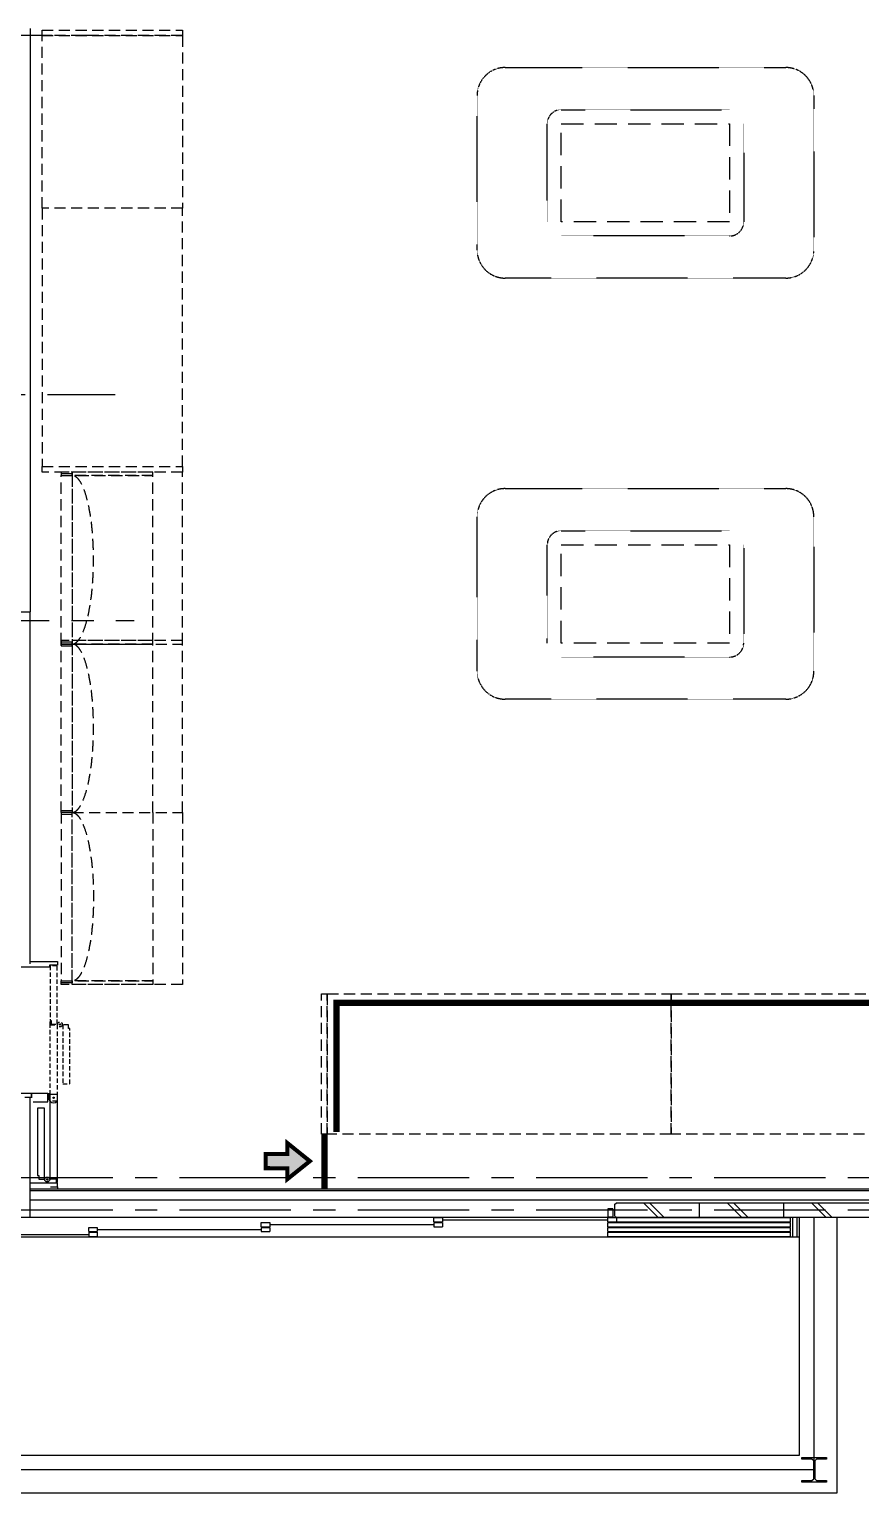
# Model space of a CAD drawing. Extents: x -119186 to 98821, y 1814 to 147180.
# Drawn here: x 31935 to 37861, y 18920 to 29347 of the extents above; entities that cross this region are included whole.
import ezdxf

# ---------------------------------------------------------------- set-up
doc = ezdxf.new("R2010")
doc.units = 0
doc.header["$LTSCALE"] = 12.7
doc.header["$MEASUREMENT"] = 0
for name, pattern in [('CENTER', [2, 1.25, -0.25, 0.25, -0.25]), ('DASHED', [0.75, 0.5, -0.25]), ('HIDDEN', [4.724409, 3.149606, -1.574803]), ('HIDDEN2', [0.1875, 0.125, -0.0625])]:
    doc.linetypes.add(name, pattern=pattern)
doc.layers.get('0').update_dxf_attribs({"linetype": 'CONTINUOUS'})
for name, color, linetype in [('A_内装凡例', 7, 'CONTINUOUS'), ('A_建築（下図）', 8, 'CONTINUOUS'), ('A_建築（什器）', 8, 'CONTINUOUS'), ('A_建築（建具）', 2, 'CONTINUOUS'), ('A_建築（新設・仕上げ）', 2, 'CONTINUOUS'), ('A_建築（軽鉄下地）', 8, 'CONTINUOUS'), ('A_通り芯', 8, 'CENTER')]:
    doc.layers.add(name, color=color, linetype=linetype)

msp = doc.modelspace()

# ---------------------------------------------------------------- hatches: boundary and pattern name
at = {"layer": 'A_内装凡例', "true_color": 0xffbf00}
h = msp.add_hatch(color=40, dxfattribs=at)
h.dxf.hatch_style = 1
h.paths.add_polyline_path([(33774.99, 21154.03), (33774.99, 21230.84), (33619.97, 21232.08), (33619.97, 21282.37), (33935.23, 21282.37)])
h.paths.add_polyline_path([(33619.97, 21282.37), (33619.97, 21332.66), (33774.99, 21332.66), (33774.99, 21410.71), (33935.23, 21282.37)])

# ---------------------------------------------------------------- linework, layer by layer
at = {"color": 8}
msp.add_lwpolyline([(32068.63, 21763.87), (32080.63, 21763.87), (32068.63, 21751.87)], dxfattribs=at)
for centre in [(32153.63, 22256.18), (32108.63, 21733.87)]:
    msp.add_circle(centre, 5, dxfattribs=at)
msp.add_arc((32108.63, 21733.87), 35.36, 135, 315, dxfattribs=at)
at = {"layer": 'A_内装凡例', "color": 6, "linetype": 'HIDDEN', "ltscale": 5, "true_color": 0xff00ff, "const_width": 45.71}
msp.add_lwpolyline([(34123.98, 21489.8), (34123.98, 22410.14), (57318.74, 22410.14), (57318.74, 21474.06)], dxfattribs=at)
at = {"layer": 'A_内装凡例', "color": 40, "true_color": 0xffbf00, "const_width": 45.71}
msp.add_lwpolyline([(34039.88, 21082.64), (34039.88, 21474.37)], dxfattribs=at)
at = {"layer": 'A_内装凡例', "color": 40, "true_color": 0xffbf00, "const_width": 29.26}
msp.add_lwpolyline([(33619.97, 21332.66), (33619.97, 21232.08), (33774.99, 21230.84), (33774.99, 21154.03), (33935.23, 21282.37), (33774.99, 21410.71), (33774.99, 21332.66)], close=True, dxfattribs=at)
at = {"layer": 'A_建築（下図）', "color": 8, "linetype": 'Continuous'}
for p, q in [((36109.13, 20974.64), (36117.13, 20982.64)), ((36109.13, 20890.64), (36109.13, 20974.64)), ((59009.13, 20982.64), (36117.13, 20982.64)), ((36313.91, 20982.64), (36413.91, 20882.64)), ((36358.24, 20982.64), (36458.24, 20882.64)), ((36709.13, 20982.64), (36709.13, 20882.64)), ((36911.45, 20982.64), (37011.45, 20882.64)), ((36955.78, 20982.64), (37055.78, 20882.64)), ((37309.13, 20982.64), (37309.13, 20882.64)), ((37511.45, 20982.64), (37611.45, 20882.64)), ((37555.78, 20982.64), (37655.78, 20882.64)), ((31129.13, 20882.64), (36059.13, 20882.64)), ((34819.13, 20850.14), (34819.13, 20880.14)), ((34819.13, 20880.14), (34879.13, 20880.14)), ((34879.13, 20880.14), (34879.13, 20850.14)), ((34879.13, 20865.14), (36059.13, 20865.14)), ((36059.13, 20942.64), (36059.13, 20882.64)), ((36094.13, 20942.64), (36059.13, 20942.64)), ((36094.13, 20882.64), (36059.13, 20882.64)), ((36059.13, 20850.14), (36059.13, 20880.14)), ((36059.13, 20880.14), (36119.13, 20880.14)), ((36094.13, 20942.64), (36094.13, 20882.64)), ((36109.13, 20890.64), (36117.13, 20882.64)), ((36117.13, 20882.64), (59009.13, 20882.64)), ((36119.13, 20880.14), (36119.13, 20850.14)), ((37374.13, 20882.64), (37374.13, 20742.64)), ((37404.13, 20882.64), (37404.13, 20742.64)), ((37424.13, 19187.64), (37424.13, 20882.64)), ((37692.13, 18919.64), (37692.13, 20882.64)), ((31189.13, 20760.14), (32359.13, 20760.14)), ((32359.13, 20780.14), (32359.13, 20810.14)), ((32359.13, 20810.14), (32419.13, 20810.14)), ((32359.13, 20780.14), (32419.13, 20780.14)), ((32359.13, 20775.14), (32359.13, 20745.14)), ((32359.13, 20775.14), (32419.13, 20775.14)), ((32419.13, 20810.14), (32419.13, 20780.14)), ((32419.13, 20795.14), (33589.13, 20795.14)), ((32419.13, 20775.14), (32419.13, 20745.14)), ((33589.13, 20815.14), (33589.13, 20845.14)), ((33589.13, 20845.14), (33649.13, 20845.14)), ((33589.13, 20815.14), (33649.13, 20815.14)), ((33589.13, 20810.14), (33589.13, 20780.14)), ((33589.13, 20810.14), (33649.13, 20810.14)), ((33589.13, 20780.14), (33649.13, 20780.14)), ((33649.13, 20845.14), (33649.13, 20815.14)), ((33649.13, 20830.14), (34819.13, 20830.14)), ((33649.13, 20810.14), (33649.13, 20780.14)), ((34819.13, 20850.14), (34879.13, 20850.14)), ((34819.13, 20845.14), (34819.13, 20815.14)), ((34819.13, 20845.14), (34879.13, 20845.14)), ((34819.13, 20815.14), (34879.13, 20815.14)), ((34879.13, 20845.14), (34879.13, 20815.14)), ((36059.13, 20850.14), (36119.13, 20850.14)), ((31129.13, 20742.64), (37424.13, 20742.64)), ((32359.13, 20745.14), (32419.13, 20745.14)), ((37374.13, 20742.64), (37404.13, 20742.64)), ((28714.13, 19187.64), (37424.13, 19187.64)), ((28446.13, 18919.64), (37692.13, 18919.64))]:
    msp.add_line(p, q, dxfattribs=at)
at = {"layer": 'A_建築（下図）', "color": 8}
for p, q in [((36119.13, 20880.14), (37359.13, 20880.14)), ((37359.13, 20850.14), (37359.13, 20880.14)), ((37529.13, 19082.64), (37529.13, 20882.64)), ((36059.13, 20815.14), (36059.13, 20845.14)), ((36059.13, 20845.14), (37359.13, 20845.14)), ((36059.13, 20815.14), (37359.13, 20815.14)), ((36059.13, 20780.14), (36059.13, 20810.14)), ((36059.13, 20810.14), (37359.13, 20810.14)), ((36059.13, 20780.14), (37359.13, 20780.14)), ((36059.13, 20745.14), (36059.13, 20775.14)), ((36059.13, 20775.14), (37359.13, 20775.14)), ((36119.13, 20850.14), (37359.13, 20850.14)), ((37359.13, 20815.14), (37359.13, 20845.14)), ((37359.13, 20780.14), (37359.13, 20810.14)), ((37359.13, 20745.14), (37359.13, 20775.14)), ((36059.13, 20745.14), (37359.13, 20745.14)), ((37529.13, 19082.64), (28609.13, 19082.64))]:
    msp.add_line(p, q, dxfattribs=at)
at = {"layer": 'A_建築（下図）', "color": 8, "linetype": 'Continuous', "flags": 128}
msp.add_lwpolyline([(37441.63, 18995.14), (37441.63, 19006.14), (37512.38, 19006.14), (37525.38, 19019.14), (37525.38, 19146.14), (37512.38, 19159.14), (37441.63, 19159.14), (37441.63, 19170.14), (37616.63, 19170.14), (37616.63, 19159.14), (37545.88, 19159.14), (37532.88, 19146.14), (37532.88, 19019.14), (37545.88, 19006.14), (37616.63, 19006.14), (37616.63, 18995.14), (37441.63, 18995.14)], close=True, dxfattribs=at)
at = {"layer": 'A_建築（什器）', "color": 8, "linetype": 'HIDDEN2', "lineweight": 25, "transparency": 33554687}
for p, q in [((35326.65, 29074.22), (37326.65, 29074.22)), ((35126.65, 27774.22), (35126.65, 28874.22)), ((37526.65, 28874.22), (37526.65, 27774.22)), ((35726.65, 28774.22), (36926.65, 28774.22)), ((35626.65, 27974.22), (35626.65, 28674.22)), ((37026.65, 28674.22), (37026.65, 27974.22)), ((36926.65, 27874.22), (35726.65, 27874.22)), ((37326.65, 27574.22), (35326.65, 27574.22)), ((35326.65, 26074.04), (37326.65, 26074.04)), ((35126.65, 24774.04), (35126.65, 25874.04)), ((37526.65, 25874.04), (37526.65, 24774.04)), ((35726.65, 25774.04), (36926.65, 25774.04)), ((35626.65, 24974.04), (35626.65, 25674.04)), ((37026.65, 25674.04), (37026.65, 24974.04)), ((36926.65, 24874.04), (35726.65, 24874.04)), ((37326.65, 24574.04), (35326.65, 24574.04))]:
    msp.add_line(p, q, dxfattribs=at)
at = {"layer": 'A_建築（什器）', "color": 8, "linetype": 'HIDDEN2', "lineweight": 25, "ltscale": 100, "transparency": 33554687}
for p, q in [((35726.65, 28674.22), (36926.65, 28674.22)), ((35726.65, 27974.22), (35726.65, 28674.22)), ((36926.65, 28674.22), (36926.65, 27974.22)), ((36926.65, 27974.22), (35726.65, 27974.22)), ((35726.65, 25674.04), (36926.65, 25674.04)), ((35726.65, 24974.04), (35726.65, 25674.04)), ((36926.65, 25674.04), (36926.65, 24974.04)), ((36926.65, 24974.04), (35726.65, 24974.04))]:
    msp.add_line(p, q, dxfattribs=at)
at = {"layer": 'A_建築（什器）', "color": 8, "linetype": 'HIDDEN2', "ltscale": 50}
for points in [[(32027.13, 29341.5), (33027.13, 29341.5), (33027.13, 29301.5), (32027.13, 29301.5)], [(32027.13, 29301.5), (33027.13, 29301.5), (33027.13, 28071.5), (32027.13, 28071.5)], [(33027.13, 28071.5), (32027.13, 28071.5), (32027.13, 26231.5), (33027.13, 26231.5)], [(32027.13, 26231.5), (33027.13, 26231.5), (33027.13, 26191.5), (32027.13, 26191.5)], [(32816.13, 26166.5), (32816.13, 26191.5), (32162.13, 26191.5), (32162.13, 26166.5)], [(32242.13, 26166.5), (32242.13, 26179.5), (32162.13, 26179.5), (32162.13, 26166.5)], [(33027.13, 24966.5), (33027.13, 26191.5), (32242.13, 26191.5), (32242.13, 24966.5)], [(32162.13, 24966.5), (32162.13, 26166.5), (32242.13, 26166.5), (32242.13, 24966.5)], [(32816.13, 24966.5), (32816.13, 26166.5), (32242.13, 26166.5), (32242.13, 24966.5)], [(32816.13, 24966.5), (32816.13, 24991.5), (32162.13, 24991.5), (32162.13, 24966.5)], [(32242.13, 24966.5), (32242.13, 24979.5), (32162.13, 24979.5), (32162.13, 24966.5)], [(32242.13, 24953.5), (32242.13, 24966.5), (32162.13, 24966.5), (32162.13, 24953.5)], [(32162.13, 23766.5), (32162.13, 24966.5), (32242.13, 24966.5), (32242.13, 23766.5)], [(33027.13, 23766.5), (33027.13, 24991.5), (32242.13, 24991.5), (32242.13, 23766.5)], [(32816.13, 23766.5), (32816.13, 24966.5), (32242.13, 24966.5), (32242.13, 23766.5)], [(32242.13, 23779.5), (32242.13, 23766.5), (32162.13, 23766.5), (32162.13, 23779.5)], [(32242.13, 23753.5), (32242.13, 23766.5), (32162.13, 23766.5), (32162.13, 23753.5)], [(32162.13, 23766.5), (32162.13, 22566.5), (32242.13, 22566.5), (32242.13, 23766.5)], [(32816.13, 23766.5), (32816.13, 22566.5), (32242.13, 22566.5), (32242.13, 23766.5)], [(33027.13, 23766.5), (33027.13, 22541.5), (32242.13, 22541.5), (32242.13, 23766.5)], [(32816.13, 22566.5), (32816.13, 22541.5), (32162.13, 22541.5), (32162.13, 22566.5)], [(32242.13, 22566.5), (32242.13, 22553.5), (32162.13, 22553.5), (32162.13, 22566.5)], [(34019.08, 22474.06), (34059.08, 22474.06), (34059.08, 21474.06), (34019.08, 21474.06)], [(34059.08, 22474.06), (36509.08, 22474.06), (36509.08, 21474.06), (34059.08, 21474.06)], [(36509.08, 22474.06), (38959.08, 22474.06), (38959.08, 21474.06), (36509.08, 21474.06)]]:
    msp.add_lwpolyline(points, close=True, dxfattribs=at)
at = {"layer": 'A_建築（什器）', "color": 8, "linetype": 'HIDDEN2', "lineweight": 25, "transparency": 33554687}
for centre, radius, start, end in [((35326.65, 28874.22), 200, 90, 180), ((37326.65, 28874.22), 200, 0, 90), ((35726.65, 28674.22), 100, 90, 180), ((36926.65, 27974.22), 100, 270, 0), ((35326.65, 27774.22), 200, 180, 270), ((37326.65, 27774.22), 200, 270, 0), ((35326.65, 25874.04), 200, 90, 180), ((37326.65, 25874.04), 200, 0, 90), ((35726.65, 25674.04), 100, 90, 180), ((36926.65, 24974.04), 100, 270, 0), ((35326.65, 24774.04), 200, 180, 270), ((37326.65, 24774.04), 200, 270, 0)]:
    msp.add_arc(centre, radius, start, end, dxfattribs=at)
at = {"layer": 'A_建築（什器）', "color": 8, "linetype": 'HIDDEN2', "ltscale": 50}
for centre in [(32241.01, 25566.44), (32241.01, 24366.44)]:
    msp.add_ellipse(centre, major_axis=(1.12, 600), ratio=0.254, start_param=3.15627961, end_param=6.28318531, dxfattribs=at)
at = {"layer": 'A_建築（什器）', "color": 8, "linetype": 'HIDDEN2', "ltscale": 50, "extrusion": (0, 0, -1)}
msp.add_ellipse((32241.01, 23166.56), major_axis=(1.12, -600), ratio=0.254, start_param=3.15627961, end_param=6.28318531, dxfattribs=at)
at = {"layer": 'A_建築（建具）', "color": 8, "ltscale": 5}
for points in [[(31941.63, 22703.87), (32136.63, 22703.87), (32136.63, 22678.87), (32080.63, 22678.87), (32080.63, 22663.87), (31806.63, 22663.87), (31806.63, 22703.87), (31831.63, 22703.87)], [(31963.63, 21703.87), (32068.63, 21703.87), (32068.63, 21763.87), (31951.63, 21763.87), (31951.63, 21733.87)], [(32086.63, 21099.26), (32136.63, 21099.26), (32136.63, 21124.26), (31941.63, 21124.26)]]:
    msp.add_lwpolyline(points, dxfattribs=at)
at = {"layer": 'A_建築（建具）', "color": 8, "linetype": 'DASHED', "ltscale": 5}
for points in [[(32083.63, 22284.18), (32092.63, 22284.18), (32092.63, 22259.18), (32133.63, 22259.18), (32133.63, 22673.87), (32083.63, 22673.87)], [(32223.63, 22228.18), (32214.63, 22228.18), (32214.63, 22253.18), (32173.63, 22253.18), (32173.63, 21833.1), (32223.63, 21833.1)]]:
    msp.add_lwpolyline(points, close=True, dxfattribs=at)
msp.add_lwpolyline([(32083.63, 22253.18), (32083.63, 22276.58, -0.41421356), (32085.23, 22278.18), (32085.23, 22278.18, -0.41421356), (32086.83, 22276.58), (32086.83, 22253.18), (32133.63, 22253.18), (32133.63, 21708.87), (32083.63, 21708.87)], format="xyb", close=True, dxfattribs=at)
at = {"layer": 'A_建築（建具）', "color": 8}
msp.add_lwpolyline([(31904.24, 21738.87), (31951.63, 21738.87), (31951.63, 21763.87), (31739.53, 21763.87), (31739.53, 21738.87), (31829.13, 21738.87)], dxfattribs=at)
at = {"layer": 'A_建築（建具）', "color": 8, "ltscale": 5}
msp.add_lwpolyline([(32133.63, 21154.26), (32133.63, 21130.86, -0.41421356), (32132.03, 21129.26), (32132.03, 21129.26, -0.41421356), (32130.43, 21130.86), (32130.43, 21154.26), (32083.63, 21154.26), (32083.63, 21758.87), (32133.63, 21758.87)], format="xyb", close=True, dxfattribs=at)
msp.add_lwpolyline([(31993.63, 21179.26), (32002.63, 21179.26), (32002.63, 21154.26), (32043.63, 21154.26), (32043.63, 21658.87), (31993.63, 21658.87)], close=True, dxfattribs=at)
at = {"layer": 'A_建築（建具）', "color": 8, "linetype": 'DASHED', "ltscale": 5}
msp.add_circle((32153.63, 22256.18), 17.5, dxfattribs=at)
at = {"layer": 'A_建築（建具）', "color": 8, "ltscale": 5}
for radius in [17.5, 5]:
    msp.add_circle((32063.63, 21151.26), radius, dxfattribs=at)
at = {"layer": 'A_建築（新設・仕上げ）', "color": 8}
for p, q in [((31941.63, 29352.64), (31941.63, 25195.14)), ((23961.63, 25195.14), (31941.63, 25195.14)), ((31941.63, 22688.87), (31941.63, 25195.14)), ((31941.63, 20882.64), (31941.63, 21738.87)), ((40749.13, 21082.64), (31941.63, 21082.64)), ((32136.63, 21099.26), (32136.63, 21082.64))]:
    msp.add_line(p, q, dxfattribs=at)
at = {"layer": 'A_建築（軽鉄下地）', "color": 8, "ltscale": 50}
for p, q in [((40761.63, 21070.14), (31941.63, 21070.14)), ((40826.63, 21005.14), (31941.63, 21005.14))]:
    msp.add_line(p, q, dxfattribs=at)
at = {"layer": 'A_通り芯', "color": 8, "ltscale": 50}
for p, q in [((22414.25, 29305.49), (32548.18, 29305.49)), ((28255.66, 26745.49), (32548.18, 26745.49)), ((23663.17, 25135.49), (32682.41, 25135.49)), ((7606.54, 21165.49), (63817.44, 21165.49)), ((7606.54, 20935.49), (63817.44, 20935.49))]:
    msp.add_line(p, q, dxfattribs=at)

doc.saveas('drawing.dxf')
